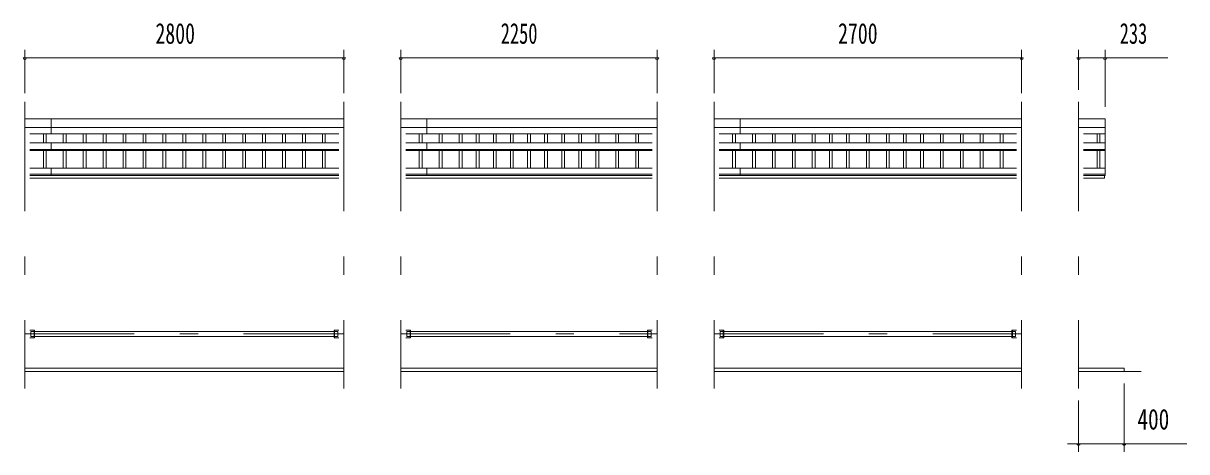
# Model space of a CAD drawing. Units: millimetres, scale not verified. Extents: x -31545 to 31552, y -14700 to 14700.
# Drawn here: x -22583 to -12369, y 2423 to 6188 of the extents above; entities that cross this region are included whole.
import ezdxf
from ezdxf.enums import TextEntityAlignment as Align

# ---------------------------------------------------------------- set-up
doc = ezdxf.new("R2010")
doc.units = ezdxf.units.MM
doc.header["$LTSCALE"] = 80
doc.linetypes.add('USER3', pattern=[24, 12, -5, 2, -5])
for name, color, linetype, lineweight in [('0-2_1-07BOLD', 7, 'Continuous', 18), ('0-3_1-27CENTER', 3, 'USER3', 18), ('0-4_1-47THIN', 4, 'Continuous', 18), ('0-5_1-57DIM', 3, 'Continuous', 18)]:
    doc.layers.add(name, color=color, linetype=linetype, lineweight=lineweight)
doc.styles.add('ＭＳ ゴシック', font='')
doc.styles.get('ＭＳ ゴシック').set_extended_font_data('MS Gothic')

msp = doc.modelspace()

# ---------------------------------------------------------------- linework, layer by layer
at = {"layer": '0-2_1-07BOLD'}
for p, q in [((-19768.72, 5347.54), (-22568.72, 5347.54)), ((-22338.72, 5347.54), (-22338.72, 5215.14)), ((-17018.72, 5347.54), (-19268.72, 5347.54)), ((-19038.72, 5347.54), (-19038.72, 5215.14)), ((-13818.72, 5347.54), (-16518.72, 5347.54)), ((-16288.72, 5347.54), (-16288.72, 5215.14)), ((-13085.72, 5347.54), (-13318.72, 5347.54)), ((-13085.72, 5347.54), (-13085.72, 4848.33)), ((-22568.72, 5270.38), (-19768.72, 5270.38)), ((-19813.27, 5215.14), (-22524.17, 5215.14)), ((-19268.72, 5270.38), (-17018.72, 5270.38)), ((-17063.27, 5215.14), (-19224.17, 5215.14)), ((-16518.72, 5270.38), (-13818.72, 5270.38)), ((-13863.27, 5215.14), (-16474.17, 5215.14)), ((-13318.72, 5270.38), (-13085.72, 5270.38)), ((-13274.18, 5215.14), (-13085.72, 5215.14)), ((-22524.17, 5135.82), (-19813.27, 5135.82)), ((-22338.72, 5135.82), (-22338.72, 5069.9)), ((-19224.17, 5135.82), (-17063.27, 5135.82)), ((-19038.72, 5135.82), (-19038.72, 5069.9)), ((-16474.17, 5135.82), (-13863.27, 5135.82)), ((-16288.72, 5135.82), (-16288.72, 5069.9)), ((-13274.18, 5135.82), (-13085.72, 5135.82)), ((-22524.17, 5078.12), (-19813.27, 5078.12)), ((-22524.17, 5069.9), (-19813.27, 5069.9)), ((-19224.17, 5078.12), (-17063.27, 5078.12)), ((-19224.17, 5069.9), (-17063.27, 5069.9)), ((-16474.17, 5078.12), (-13863.27, 5078.12)), ((-16474.17, 5069.9), (-13863.27, 5069.9)), ((-13274.18, 5078.12), (-13085.72, 5078.12)), ((-13274.18, 5069.9), (-13085.72, 5069.9)), ((-19813.27, 4915.31), (-22524.17, 4915.31)), ((-22338.72, 4915.31), (-22338.72, 4848.33)), ((-17063.27, 4915.31), (-19224.17, 4915.31)), ((-19038.72, 4915.31), (-19038.72, 4848.33)), ((-13863.27, 4915.31), (-16474.17, 4915.31)), ((-16288.72, 4915.31), (-16288.72, 4848.33)), ((-13274.18, 4915.31), (-13085.72, 4915.31)), ((-19813.27, 4860.2), (-22524.17, 4860.2)), ((-19813.27, 4848.33), (-22524.17, 4848.33)), ((-19813.27, 4827.54), (-22524.17, 4827.54)), ((-17063.27, 4860.2), (-19224.17, 4860.2)), ((-17063.27, 4848.33), (-19224.17, 4848.33)), ((-17063.27, 4827.54), (-19224.17, 4827.54)), ((-13863.27, 4860.2), (-16474.17, 4860.2)), ((-13863.27, 4848.33), (-16474.17, 4848.33)), ((-13863.27, 4827.54), (-16474.17, 4827.54)), ((-13274.18, 4860.2), (-13085.72, 4860.2)), ((-13274.18, 4848.33), (-13085.72, 4848.33)), ((-13274.18, 4827.54), (-13090.72, 4827.54)), ((-13090.72, 4848.33), (-13090.72, 4827.54)), ((-22484.17, 3490.54), (-22524.17, 3490.54)), ((-22516.22, 3478.88), (-22516.22, 3436.19)), ((-22487.37, 3478.88), (-22516.22, 3478.88)), ((-22487.37, 3490.54), (-22487.37, 3424.54)), ((-22484.17, 3490.54), (-22484.17, 3424.54)), ((-22484.17, 3478.88), (-19853.27, 3478.88)), ((-19853.27, 3490.54), (-19813.27, 3490.54)), ((-19850.07, 3490.54), (-19850.07, 3424.54)), ((-19184.17, 3490.54), (-19224.17, 3490.54)), ((-19187.37, 3490.54), (-19187.37, 3424.54)), ((-19184.17, 3490.54), (-19184.17, 3424.54)), ((-19184.17, 3478.88), (-17103.27, 3478.88)), ((-17103.27, 3490.54), (-17103.27, 3424.54)), ((-17103.27, 3490.54), (-17063.27, 3490.54)), ((-17100.07, 3490.54), (-17100.07, 3424.54)), ((-17100.07, 3478.88), (-17071.22, 3478.88)), ((-17071.22, 3478.88), (-17071.22, 3436.19)), ((-16434.17, 3490.54), (-16474.17, 3490.54)), ((-16466.22, 3478.88), (-16466.22, 3436.19)), ((-16437.37, 3478.88), (-16466.22, 3478.88)), ((-16437.37, 3490.54), (-16437.37, 3424.54)), ((-16434.17, 3490.54), (-16434.17, 3424.54)), ((-16434.17, 3478.88), (-13903.27, 3478.88)), ((-13903.27, 3490.54), (-13863.27, 3490.54)), ((-13903.27, 3490.54), (-13903.27, 3424.54)), ((-13900.07, 3490.54), (-13900.07, 3424.54)), ((-13900.07, 3478.88), (-13871.22, 3478.88)), ((-13871.22, 3478.88), (-13871.22, 3436.19)), ((-22484.17, 3424.54), (-22524.17, 3424.54)), ((-22487.37, 3436.19), (-22516.22, 3436.19)), ((-22484.17, 3436.19), (-19853.27, 3436.19)), ((-19850.07, 3436.19), (-19821.22, 3436.19)), ((-19184.17, 3424.54), (-19224.17, 3424.54)), ((-19187.37, 3436.19), (-19216.22, 3436.19)), ((-19184.17, 3436.19), (-17103.27, 3436.19)), ((-17103.27, 3424.54), (-17063.27, 3424.54)), ((-17100.07, 3436.19), (-17071.22, 3436.19)), ((-16434.17, 3424.54), (-16474.17, 3424.54)), ((-16437.37, 3436.19), (-16466.22, 3436.19)), ((-16434.17, 3436.19), (-13903.27, 3436.19)), ((-13903.27, 3424.54), (-13863.27, 3424.54)), ((-13900.07, 3436.19), (-13871.22, 3436.19)), ((-19768.72, 3157.53), (-22568.72, 3157.53)), ((-19768.72, 3127.54), (-22568.72, 3127.54)), ((-17018.72, 3157.53), (-19268.72, 3157.53)), ((-17018.72, 3127.54), (-19268.72, 3127.54)), ((-13818.72, 3157.53), (-16518.72, 3157.53)), ((-13818.72, 3127.54), (-16518.72, 3127.54)), ((-12918.72, 3157.53), (-13318.72, 3157.53)), ((-12768.72, 3127.54), (-13318.72, 3127.54)), ((-12918.72, 3157.53), (-12918.72, 3127.54))]:
    msp.add_line(p, q, dxfattribs=at)
for points in [[(-19853.27, 3490.54), (-19853.27, 3424.54), (-19813.27, 3424.54)], [(-19850.07, 3478.88), (-19821.22, 3478.88), (-19821.22, 3436.19)], [(-19187.37, 3478.88), (-19216.22, 3478.88), (-19216.22, 3436.19)]]:
    msp.add_lwpolyline(points, dxfattribs=at)
at = {"layer": '0-3_1-27CENTER'}
for p, q in [((-22568.72, 5497.54), (-22568.72, 2977.54)), ((-19768.72, 5497.54), (-19768.72, 2977.54)), ((-19268.72, 5497.54), (-19268.72, 2977.54)), ((-17018.72, 5497.54), (-17018.72, 2977.54)), ((-16518.72, 5497.54), (-16518.72, 2977.54)), ((-13818.72, 5497.54), (-13818.72, 2977.54)), ((-13318.72, 5497.54), (-13318.72, 2977.54)), ((-22568.72, 3457.54), (-19768.72, 3457.54)), ((-19268.72, 3457.54), (-17018.72, 3457.54)), ((-16518.72, 3457.54), (-13818.72, 3457.54))]:
    msp.add_line(p, q, dxfattribs=at)
at = {"layer": '0-4_1-47THIN'}
for p, q in [((-22406.22, 5215.14), (-22406.22, 5135.83)), ((-22381.22, 5215.14), (-22381.22, 5135.83)), ((-22231.22, 5215.14), (-22231.22, 5135.83)), ((-22206.22, 5215.14), (-22206.22, 5135.83)), ((-22056.22, 5215.14), (-22056.22, 5135.83)), ((-22031.22, 5215.14), (-22031.22, 5135.83)), ((-21881.22, 5215.14), (-21881.22, 5135.83)), ((-21856.22, 5215.14), (-21856.22, 5135.83)), ((-21706.22, 5215.14), (-21706.22, 5135.83)), ((-21681.22, 5215.14), (-21681.22, 5135.83)), ((-21531.22, 5215.14), (-21531.22, 5135.83)), ((-21506.22, 5215.14), (-21506.22, 5135.83)), ((-21356.22, 5215.14), (-21356.22, 5135.83)), ((-21331.22, 5215.14), (-21331.22, 5135.83)), ((-21181.22, 5215.14), (-21181.22, 5135.83)), ((-21156.22, 5215.14), (-21156.22, 5135.83)), ((-21006.22, 5215.14), (-21006.22, 5135.83)), ((-20981.22, 5215.14), (-20981.22, 5135.83)), ((-20831.22, 5215.14), (-20831.22, 5135.83)), ((-20806.22, 5215.14), (-20806.22, 5135.83)), ((-20656.22, 5215.14), (-20656.22, 5135.83)), ((-20631.22, 5215.14), (-20631.22, 5135.83)), ((-20481.22, 5215.14), (-20481.22, 5135.83)), ((-20456.22, 5215.14), (-20456.22, 5135.83)), ((-20306.22, 5215.14), (-20306.22, 5135.83)), ((-20281.22, 5215.14), (-20281.22, 5135.83)), ((-20131.22, 5215.14), (-20131.22, 5135.83)), ((-20106.22, 5215.14), (-20106.22, 5135.83)), ((-19956.22, 5215.14), (-19956.22, 5135.83)), ((-19931.22, 5215.14), (-19931.22, 5135.83)), ((-19106.22, 5215.14), (-19106.22, 5135.83)), ((-19081.21, 5215.14), (-19081.21, 5135.83)), ((-18931.21, 5215.14), (-18931.21, 5135.83)), ((-18906.21, 5215.14), (-18906.21, 5135.83)), ((-18756.22, 5215.14), (-18756.22, 5135.83)), ((-18731.21, 5215.14), (-18731.21, 5135.83)), ((-18606.22, 5215.14), (-18606.22, 5135.83)), ((-18581.22, 5215.14), (-18581.22, 5135.83)), ((-18456.22, 5215.14), (-18456.22, 5135.83)), ((-18431.21, 5215.14), (-18431.21, 5135.83)), ((-18306.22, 5215.14), (-18306.22, 5135.83)), ((-18281.22, 5215.14), (-18281.22, 5135.83)), ((-18156.22, 5215.14), (-18156.22, 5135.83)), ((-18131.22, 5215.14), (-18131.22, 5135.83)), ((-18006.22, 5215.14), (-18006.22, 5135.83)), ((-17981.22, 5215.14), (-17981.22, 5135.83)), ((-17856.22, 5215.14), (-17856.22, 5135.83)), ((-17831.22, 5215.14), (-17831.22, 5135.83)), ((-17706.22, 5215.14), (-17706.22, 5135.83)), ((-17681.22, 5215.14), (-17681.22, 5135.83)), ((-17556.22, 5215.14), (-17556.22, 5135.83)), ((-17531.22, 5215.14), (-17531.22, 5135.83)), ((-17381.22, 5215.14), (-17381.22, 5135.83)), ((-17356.22, 5215.14), (-17356.22, 5135.83)), ((-17206.22, 5215.14), (-17206.22, 5135.83)), ((-17181.22, 5215.14), (-17181.22, 5135.83)), ((-16356.22, 5215.14), (-16356.22, 5135.83)), ((-16331.22, 5215.14), (-16331.22, 5135.83)), ((-16181.22, 5215.14), (-16181.22, 5135.83)), ((-16156.22, 5215.14), (-16156.22, 5135.83)), ((-16006.22, 5215.14), (-16006.22, 5135.83)), ((-15981.22, 5215.14), (-15981.22, 5135.83)), ((-15831.22, 5215.14), (-15831.22, 5135.83)), ((-15806.22, 5215.14), (-15806.22, 5135.83)), ((-15656.22, 5215.14), (-15656.22, 5135.83)), ((-15631.22, 5215.14), (-15631.22, 5135.83)), ((-15506.22, 5215.14), (-15506.22, 5135.83)), ((-15481.22, 5215.14), (-15481.22, 5135.83)), ((-15356.22, 5215.14), (-15356.22, 5135.83)), ((-15331.22, 5215.14), (-15331.22, 5135.83)), ((-15181.22, 5215.14), (-15181.22, 5135.83)), ((-15156.22, 5215.14), (-15156.22, 5135.83)), ((-15006.22, 5215.14), (-15006.22, 5135.83)), ((-14981.22, 5215.14), (-14981.22, 5135.83)), ((-14856.22, 5215.14), (-14856.22, 5135.83)), ((-14831.22, 5215.14), (-14831.22, 5135.83)), ((-14706.22, 5215.14), (-14706.22, 5135.83)), ((-14681.22, 5215.14), (-14681.22, 5135.83)), ((-14531.21, 5215.14), (-14531.21, 5135.83)), ((-14506.21, 5215.14), (-14506.21, 5135.83)), ((-14356.22, 5215.14), (-14356.22, 5135.83)), ((-14331.22, 5215.14), (-14331.22, 5135.83)), ((-14181.22, 5215.14), (-14181.22, 5135.83)), ((-14156.21, 5215.14), (-14156.21, 5135.83)), ((-14006.22, 5215.14), (-14006.22, 5135.83)), ((-13981.21, 5215.14), (-13981.21, 5135.83)), ((-13156.22, 5215.14), (-13156.22, 5135.83)), ((-13131.22, 5215.14), (-13131.22, 5135.83)), ((-22406.22, 5069.9), (-22406.22, 4915.31)), ((-22381.22, 5069.9), (-22381.22, 4915.31)), ((-22231.22, 5069.9), (-22231.22, 4915.31)), ((-22206.22, 5069.9), (-22206.22, 4915.31)), ((-22056.22, 5069.9), (-22056.22, 4915.31)), ((-22031.22, 5069.9), (-22031.22, 4915.31)), ((-21881.22, 5069.9), (-21881.22, 4915.31)), ((-21856.22, 5069.9), (-21856.22, 4915.31)), ((-21706.22, 5069.9), (-21706.22, 4915.31)), ((-21681.22, 5069.9), (-21681.22, 4915.31)), ((-21531.22, 5069.9), (-21531.22, 4915.31)), ((-21506.22, 5069.9), (-21506.22, 4915.31)), ((-21356.22, 5069.9), (-21356.22, 4915.31)), ((-21331.22, 5069.9), (-21331.22, 4915.31)), ((-21181.22, 5069.9), (-21181.22, 4915.31)), ((-21156.22, 5069.9), (-21156.22, 4915.31)), ((-21006.22, 5069.9), (-21006.22, 4915.31)), ((-20981.22, 5069.9), (-20981.22, 4915.31)), ((-20831.22, 5069.9), (-20831.22, 4915.31)), ((-20806.22, 5069.9), (-20806.22, 4915.31)), ((-20656.22, 5069.9), (-20656.22, 4915.31)), ((-20631.22, 5069.9), (-20631.22, 4915.31)), ((-20481.22, 5069.9), (-20481.22, 4915.31)), ((-20456.22, 5069.9), (-20456.22, 4915.31)), ((-20306.22, 5069.9), (-20306.22, 4915.31)), ((-20281.22, 5069.9), (-20281.22, 4915.31)), ((-20131.22, 5069.9), (-20131.22, 4915.31)), ((-20106.22, 5069.9), (-20106.22, 4915.31)), ((-19956.22, 5069.9), (-19956.22, 4915.31)), ((-19931.22, 5069.9), (-19931.22, 4915.31)), ((-19106.22, 5069.9), (-19106.22, 4915.31)), ((-19081.21, 5069.9), (-19081.21, 4915.31)), ((-18931.21, 5069.9), (-18931.21, 4915.31)), ((-18906.21, 5069.9), (-18906.21, 4915.31)), ((-18756.22, 5069.9), (-18756.22, 4915.31)), ((-18731.21, 5069.9), (-18731.21, 4915.31)), ((-18606.22, 5069.9), (-18606.22, 4915.31)), ((-18581.22, 5069.9), (-18581.22, 4915.31)), ((-18456.22, 5069.9), (-18456.22, 4915.31)), ((-18431.21, 5069.9), (-18431.21, 4915.31)), ((-18306.22, 5069.9), (-18306.22, 4915.31)), ((-18281.22, 5069.9), (-18281.22, 4915.31)), ((-18156.22, 5069.9), (-18156.22, 4915.31)), ((-18131.22, 5069.9), (-18131.22, 4915.31)), ((-18006.22, 5069.9), (-18006.22, 4915.31)), ((-17981.22, 5069.9), (-17981.22, 4915.31)), ((-17856.22, 5069.9), (-17856.22, 4915.31)), ((-17831.22, 5069.9), (-17831.22, 4915.31)), ((-17706.22, 5069.9), (-17706.22, 4915.31)), ((-17681.22, 5069.9), (-17681.22, 4915.31)), ((-17556.22, 5069.9), (-17556.22, 4915.31)), ((-17531.22, 5069.9), (-17531.22, 4915.31)), ((-17381.22, 5069.9), (-17381.22, 4915.31)), ((-17356.22, 5069.9), (-17356.22, 4915.31)), ((-17206.22, 5069.9), (-17206.22, 4915.31)), ((-17181.22, 5069.9), (-17181.22, 4915.31)), ((-16356.22, 5069.9), (-16356.22, 4915.31)), ((-16331.22, 5069.9), (-16331.22, 4915.31)), ((-16181.22, 5069.9), (-16181.22, 4915.31)), ((-16156.22, 5069.9), (-16156.22, 4915.31)), ((-16006.22, 5069.9), (-16006.22, 4915.31)), ((-15981.22, 5069.9), (-15981.22, 4915.31)), ((-15831.22, 5069.9), (-15831.22, 4915.31)), ((-15806.22, 5069.9), (-15806.22, 4915.31)), ((-15656.22, 5069.9), (-15656.22, 4915.31)), ((-15631.22, 5069.9), (-15631.22, 4915.31)), ((-15506.22, 5069.9), (-15506.22, 4915.31)), ((-15481.22, 5069.9), (-15481.22, 4915.31)), ((-15356.22, 5069.9), (-15356.22, 4915.31)), ((-15331.22, 5069.9), (-15331.22, 4915.31)), ((-15181.22, 5069.9), (-15181.22, 4915.31)), ((-15156.22, 5069.9), (-15156.22, 4915.31)), ((-15006.22, 5069.9), (-15006.22, 4915.31)), ((-14981.22, 5069.9), (-14981.22, 4915.31)), ((-14856.22, 5069.9), (-14856.22, 4915.31)), ((-14831.22, 5069.9), (-14831.22, 4915.31)), ((-14706.22, 5069.9), (-14706.22, 4915.31)), ((-14681.22, 5069.9), (-14681.22, 4915.31)), ((-14531.21, 5069.9), (-14531.21, 4915.31)), ((-14506.21, 5069.9), (-14506.21, 4915.31)), ((-14356.22, 5069.9), (-14356.22, 4915.31)), ((-14331.22, 5069.9), (-14331.22, 4915.31)), ((-14181.22, 5069.9), (-14181.22, 4915.31)), ((-14156.21, 5069.9), (-14156.21, 4915.31)), ((-14006.22, 5069.9), (-14006.22, 4915.31)), ((-13981.21, 5069.9), (-13981.21, 4915.31)), ((-13156.22, 5069.9), (-13156.22, 4915.31)), ((-13131.22, 5069.9), (-13131.22, 4915.31))]:
    msp.add_line(p, q, dxfattribs=at)
at = {"layer": '0-5_1-57DIM'}
for p, q in [((-22568.72, 5572.54), (-22568.72, 5952.53)), ((-19768.72, 5572.54), (-19768.72, 5952.53)), ((-19268.72, 5572.54), (-19268.72, 5952.53)), ((-17018.72, 5572.54), (-17018.72, 5952.53)), ((-16518.72, 5572.54), (-16518.72, 5952.53)), ((-13818.72, 5572.54), (-13818.72, 5952.53)), ((-13318.72, 5602.54), (-13318.72, 5952.53)), ((-13085.72, 5452.54), (-13085.72, 5952.53)), ((-22554.72, 5882.53), (-22582.72, 5882.53)), ((-22568.72, 5882.53), (-19768.72, 5882.53)), ((-19754.72, 5882.53), (-19782.72, 5882.53)), ((-19254.72, 5882.53), (-19282.72, 5882.53)), ((-19268.72, 5882.53), (-17018.72, 5882.53)), ((-17004.72, 5882.53), (-17032.72, 5882.53)), ((-16504.72, 5882.53), (-16532.72, 5882.53)), ((-16518.72, 5882.53), (-13818.72, 5882.53)), ((-13804.72, 5882.53), (-13832.72, 5882.53)), ((-13304.72, 5882.53), (-13332.72, 5882.53)), ((-12536.22, 5882.53), (-13318.72, 5882.53)), ((-13071.72, 5882.53), (-13099.72, 5882.53)), ((-12918.72, 3022.54), (-12918.72, 2422.54)), ((-13318.72, 2872.54), (-13318.72, 2422.54)), ((-13417.28, 2492.54), (-12369.22, 2492.54)), ((-13304.72, 2492.54), (-13332.72, 2492.54)), ((-12904.72, 2492.54), (-12932.72, 2492.54))]:
    msp.add_line(p, q, dxfattribs=at)
for centre in [(-22568.72, 5882.53), (-19768.72, 5882.53), (-19268.72, 5882.53), (-17018.72, 5882.53), (-16518.72, 5882.53), (-13818.72, 5882.53), (-13318.72, 5882.53), (-13085.72, 5882.53), (-13318.72, 2492.54), (-12918.72, 2492.54)]:
    msp.add_arc(centre, 14, 180, 0, dxfattribs=at)

# ---------------------------------------------------------------- texts
at = {"layer": '0-5_1-57DIM', "color": 7, "style": 'ＭＳ ゴシック'}
for s, width, p in [('2800', 0.7, (-21422.5, 5952.53)), ('2250', 0.65, (-18391.08, 5952.53)), ('2700', 0.7, (-15429.96, 5952.53)), ('233', 0.65, (-12957.16, 5952.53)), ('400', 0.75, (-12801.64, 2562.54))]:
    msp.add_text(s, height=182.3, dxfattribs=dict(at, width=width)).set_placement(p, align=Align.BOTTOM_LEFT)

doc.saveas('drawing.dxf')
